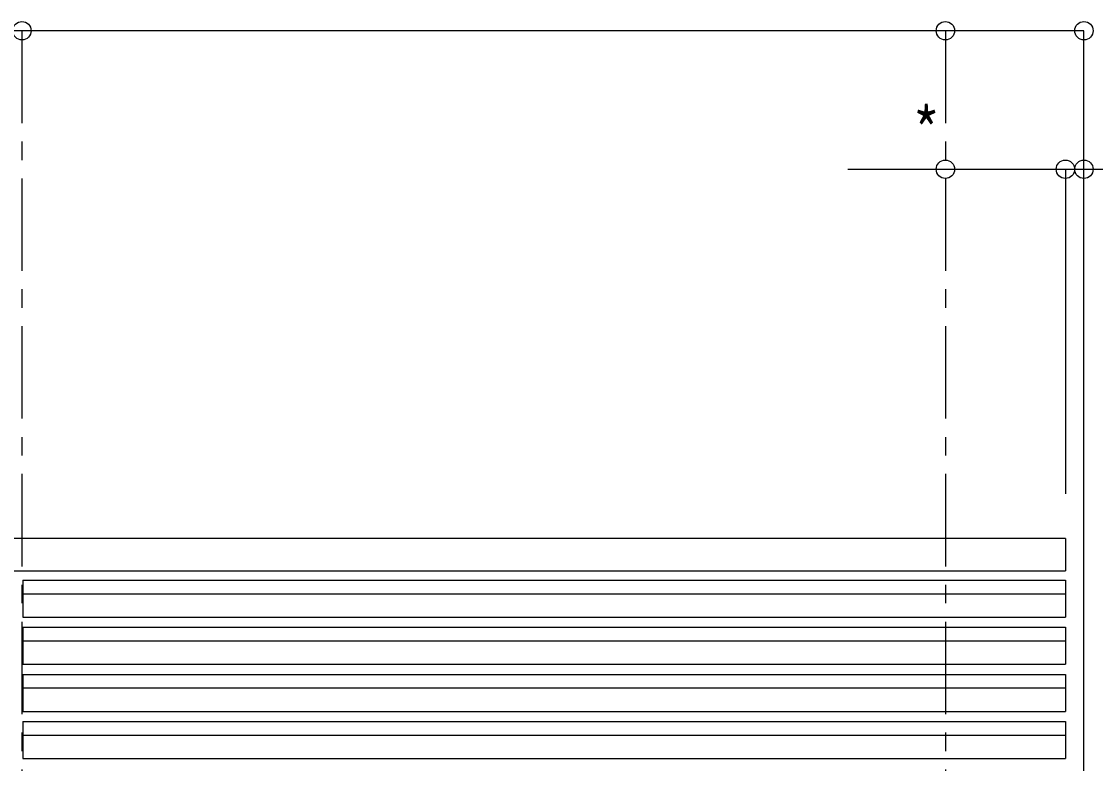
# Model space of a CAD drawing. Units: millimetres at full size, sheet at 1:5; details may follow other scales. Extents: x -1050 to 1050, y -742 to 742.
# Drawn here: x 589.9 to 880.6, y 371.6 to 572.5 of the extents above; entities that cross this region are included whole.
import ezdxf
from ezdxf.enums import TextEntityAlignment as Align

# ---------------------------------------------------------------- set-up
doc = ezdxf.new("R2010")
doc.units = ezdxf.units.MM
doc.header["$LTSCALE"] = 5
doc.linetypes.add('CHAIN1', pattern=[8, 5, -1, 1, -1])
doc.layers.add('1-6_姿図', color=7, linetype='Continuous')
doc.styles.add('ＭＳ ゴシック', font='')
doc.styles.get('ＭＳ ゴシック').set_extended_font_data('MS Gothic')

# ---------------------------------------------------------------- blocks, each defined once
blk = doc.blocks.new('dimension_origin')
at = {"color": 0, "linetype": 'Continuous', "lineweight": -2}
blk.add_circle((0, 0), 1.25, dxfattribs=at)

msp = doc.modelspace()

# ---------------------------------------------------------------- linework, layer by layer
at = {"layer": '1-6_姿図'}
for p, q in [((590, 570), (340, 570)), ((840, 570), (590, 570)), ((877.5, 570), (840, 570)), ((877.5, 145), (877.5, 570)), ((813.619, 532.5), (872.5, 532.5)), ((872.5, 532.5), (903.882, 532.5)), ((872.5, 532.5), (872.5, 444.631)), ((872.5, 432.5), (-90, 432.5)), ((872.5, 432.5), (872.5, 423.75)), ((-90, 423.75), (872.5, 423.75)), ((590.25, 421.25), (590.25, 411.25)), ((590.25, 421.25), (872.5, 421.25)), ((872.5, 421.25), (872.5, 411.25)), ((872.5, 417.5), (590.25, 417.5)), ((590.25, 411.25), (872.5, 411.25)), ((590.25, 408.5), (590.25, 398.5)), ((590.25, 408.5), (872.5, 408.5)), ((872.5, 408.5), (872.5, 398.5)), ((872.5, 404.75), (590.25, 404.75)), ((590.25, 398.5), (872.5, 398.5)), ((590.25, 395.75), (590.25, 385.75)), ((590.25, 395.75), (872.5, 395.75)), ((872.5, 395.75), (872.5, 385.75)), ((872.5, 392), (590.25, 392)), ((590.25, 385.75), (872.5, 385.75)), ((590.25, 383), (590.25, 373)), ((590.25, 383), (872.5, 383)), ((872.5, 383), (872.5, 373)), ((872.5, 379.25), (590.25, 379.25)), ((590.25, 373), (872.5, 373))]:
    msp.add_line(p, q, dxfattribs=at)
at = {"layer": '1-6_姿図', "linetype": 'CHAIN1'}
for p, q in [((590, 570), (590, 120)), ((840, 570), (840, 120))]:
    msp.add_line(p, q, dxfattribs=at)

# ---------------------------------------------------------------- block references
at = {"layer": '1-6_姿図', "xscale": 2, "yscale": 2, "rotation": 180}
for p in [(590, 570), (840, 570), (840, 532.5), (872.5, 532.5)]:
    msp.add_blockref('dimension_origin', p, dxfattribs=at)
at = {"layer": '1-6_姿図', "xscale": 2, "yscale": 2}
for p in [(590, 570), (840, 570), (877.5, 570), (872.5, 532.5), (877.5, 532.5)]:
    msp.add_blockref('dimension_origin', p, dxfattribs=at)

# ---------------------------------------------------------------- texts
at = {"layer": '1-6_姿図', "style": 'ＭＳ ゴシック', "width": 0.85}
msp.add_text('*', height=12.83, dxfattribs=at).set_placement((831.119, 532.5), align=Align.BOTTOM_LEFT)

doc.saveas('drawing.dxf')
